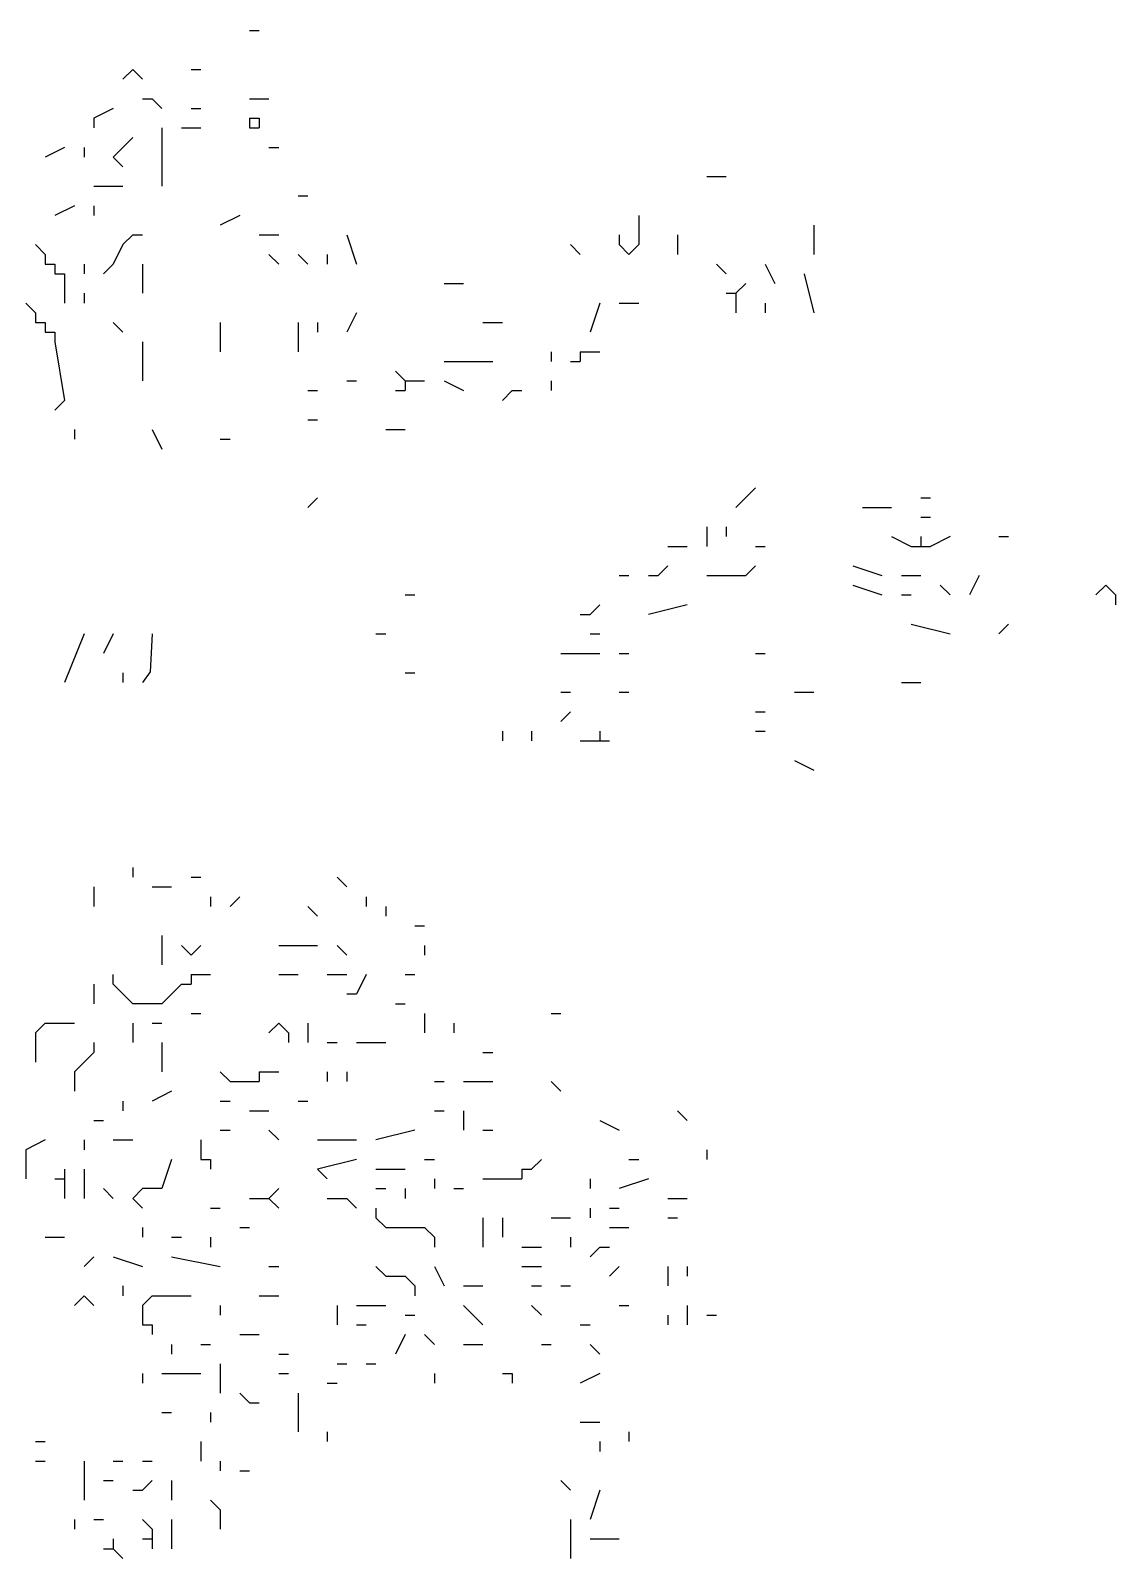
# Model space of a CAD drawing. Header units: inches. Extents: x 0 to 7.16, y 0 to 9.76.
# Drawn here: x 5.745 to 6.86, y 2.91 to 4.48 of the extents above; entities that cross this region are included whole.
import ezdxf

# ---------------------------------------------------------------- set-up
doc = ezdxf.new("R2010")
doc.units = ezdxf.units.IN
doc.header["$MEASUREMENT"] = 0

# ---------------------------------------------------------------- blocks, each defined once
blk = doc.blocks.new('drevoo')
at = {"linetype": 'Continuous'}
for points in [[(187.1202, -563.1301), (187.1302, -563.1301)], [(186.9902, -563.1801), (187.0002, -563.1701), (187.0102, -563.1801)], [(187.0602, -563.1701), (187.0702, -563.1701)], [(187.0102, -563.2001), (187.0202, -563.2001)], [(187.0202, -563.2001), (187.0302, -563.2101)], [(187.1202, -563.2001), (187.1402, -563.2001)], [(186.9802, -563.2101), (186.9602, -563.2201), (186.9602, -563.2301)], [(187.0602, -563.2101), (187.0702, -563.2101)], [(187.1202, -563.2201), (187.1202, -563.2301)], [(187.1202, -563.2201), (187.1302, -563.2201)], [(187.1302, -563.2201), (187.1302, -563.2301)], [(187.0302, -563.2301), (187.0302, -563.2901)], [(187.0502, -563.2301), (187.0702, -563.2301)], [(187.1202, -563.2301), (187.1302, -563.2301)], [(186.9302, -563.2501), (186.9102, -563.2601)], [(186.9502, -563.2501), (186.9502, -563.2601)], [(186.9902, -563.2501), (186.9802, -563.2601)], [(187.0002, -563.2401), (186.9902, -563.2501)], [(187.1402, -563.2501), (187.1502, -563.2501)], [(186.9802, -563.2601), (186.9902, -563.2701)], [(187.5902, -563.2801), (187.6102, -563.2801)], [(186.9602, -563.2901), (186.9902, -563.2901)], [(187.1702, -563.3001), (187.1802, -563.3001)], [(186.9402, -563.3101), (186.9202, -563.3201)], [(186.9602, -563.3101), (186.9602, -563.3201)], [(187.1102, -563.3201), (187.0902, -563.3301)], [(187.5202, -563.3201), (187.5202, -563.3501)], [(187.7002, -563.3301), (187.7002, -563.3601)], [(187.0002, -563.3401), (186.9902, -563.3501)], [(187.0002, -563.3401), (187.0102, -563.3401)], [(187.1302, -563.3401), (187.1502, -563.3401)], [(187.2202, -563.3401), (187.2302, -563.3701)], [(187.5002, -563.3401), (187.5002, -563.3501)], [(187.5602, -563.3401), (187.5602, -563.3601)], [(186.9002, -563.3501), (186.9102, -563.3601)], [(186.9102, -563.3601), (186.9102, -563.3701)], [(186.9902, -563.3501), (186.9802, -563.3701)], [(187.1402, -563.3601), (187.1502, -563.3701)], [(187.1702, -563.3601), (187.1802, -563.3701)], [(187.2002, -563.3601), (187.2002, -563.3701)], [(187.4502, -563.3501), (187.4602, -563.3601)], [(187.5002, -563.3501), (187.5102, -563.3601)], [(187.5202, -563.3501), (187.5102, -563.3601)], [(186.9102, -563.3701), (186.9202, -563.3701)], [(186.9202, -563.3701), (186.9202, -563.3801)], [(186.9502, -563.3701), (186.9502, -563.3801)], [(186.9802, -563.3701), (186.9702, -563.3801)], [(187.0102, -563.3701), (187.0102, -563.4001)], [(187.6002, -563.3701), (187.6102, -563.3801)], [(187.6502, -563.3701), (187.6602, -563.3901)], [(186.9202, -563.3801), (186.9302, -563.3801)], [(186.9302, -563.3801), (186.9302, -563.3901)], [(186.9302, -563.3901), (186.9302, -563.4101)], [(187.3202, -563.3901), (187.3402, -563.3901)], [(187.6302, -563.3901), (187.6202, -563.4001)], [(187.6902, -563.3801), (187.7002, -563.4201)], [(186.8902, -563.4101), (186.9002, -563.4201)], [(186.9502, -563.4001), (186.9502, -563.4101)], [(187.4802, -563.4101), (187.4702, -563.4401)], [(187.5002, -563.4101), (187.5202, -563.4101)], [(187.6102, -563.4001), (187.6202, -563.4001)], [(187.6202, -563.4001), (187.6202, -563.4101)], [(187.6202, -563.4101), (187.6202, -563.4201)], [(187.6502, -563.4101), (187.6502, -563.4201)], [(186.9002, -563.4201), (186.9002, -563.4301)], [(187.2302, -563.4201), (187.2202, -563.4401)], [(186.9002, -563.4301), (186.9102, -563.4301)], [(186.9102, -563.4301), (186.9102, -563.4401)], [(186.9102, -563.4401), (186.9202, -563.4401)], [(186.9202, -563.4401), (186.9202, -563.4501)], [(186.9802, -563.4301), (186.9902, -563.4401)], [(187.0902, -563.4301), (187.0902, -563.4601)], [(187.1702, -563.4301), (187.1702, -563.4601)], [(187.1902, -563.4301), (187.1902, -563.4401)], [(187.3602, -563.4301), (187.3802, -563.4301)], [(186.9202, -563.4501), (186.9302, -563.5101)], [(187.0102, -563.4501), (187.0102, -563.4901)], [(187.3202, -563.4701), (187.3702, -563.4701)], [(187.4302, -563.4601), (187.4302, -563.4701)], [(187.4502, -563.4701), (187.4602, -563.4701)], [(187.4602, -563.4601), (187.4602, -563.4701)], [(187.4602, -563.4601), (187.4702, -563.4601)], [(187.4702, -563.4601), (187.4802, -563.4601)], [(187.2702, -563.4801), (187.2802, -563.4901)], [(187.1802, -563.5001), (187.1902, -563.5001)], [(187.2202, -563.4901), (187.2302, -563.4901)], [(187.2702, -563.5001), (187.2802, -563.5001)], [(187.2802, -563.4901), (187.2802, -563.5001)], [(187.2802, -563.4901), (187.2902, -563.4901)], [(187.2902, -563.4901), (187.3002, -563.4901)], [(187.3202, -563.4901), (187.3402, -563.5001)], [(187.3902, -563.5001), (187.3802, -563.5101)], [(187.3902, -563.5001), (187.4002, -563.5001)], [(187.4302, -563.4901), (187.4302, -563.5001)], [(186.9302, -563.5101), (186.9202, -563.5201)], [(187.1802, -563.5301), (187.1902, -563.5301)], [(186.9402, -563.5401), (186.9402, -563.5501)], [(187.0202, -563.5401), (187.0302, -563.5601)], [(187.0902, -563.5501), (187.1002, -563.5501)], [(187.2602, -563.5401), (187.2802, -563.5401)], [(187.1902, -563.6101), (187.1802, -563.6201)], [(187.6402, -563.6001), (187.6202, -563.6201)], [(187.8102, -563.6101), (187.8202, -563.6101)], [(187.7502, -563.6201), (187.7802, -563.6201)], [(187.5902, -563.6401), (187.5902, -563.6601)], [(187.6102, -563.6401), (187.6102, -563.6501)], [(187.8102, -563.6301), (187.8202, -563.6301)], [(187.5502, -563.6601), (187.5702, -563.6601)], [(187.6402, -563.6601), (187.6502, -563.6601)], [(187.7802, -563.6501), (187.8002, -563.6601)], [(187.8002, -563.6601), (187.8102, -563.6601)], [(187.8102, -563.6501), (187.8102, -563.6601)], [(187.8102, -563.6601), (187.8202, -563.6601)], [(187.8402, -563.6501), (187.8202, -563.6601)], [(187.8902, -563.6501), (187.9002, -563.6501)], [(187.5002, -563.6901), (187.5102, -563.6901)], [(187.5302, -563.6901), (187.5402, -563.6901)], [(187.5502, -563.6801), (187.5402, -563.6901)], [(187.5902, -563.6901), (187.6302, -563.6901)], [(187.6402, -563.6801), (187.6302, -563.6901)], [(187.7402, -563.6801), (187.7702, -563.6901)], [(187.7902, -563.6901), (187.8102, -563.6901)], [(187.8702, -563.6901), (187.8602, -563.7101)], [(187.7402, -563.7001), (187.7702, -563.7101)], [(187.8302, -563.7001), (187.8402, -563.7101)], [(187.9902, -563.7101), (188.0002, -563.7001), (188.0102, -563.7101), (188.0102, -563.7201)], [(187.2802, -563.7101), (187.2902, -563.7101)], [(187.4802, -563.7201), (187.4702, -563.7301)], [(187.5702, -563.7201), (187.5302, -563.7301)], [(187.7902, -563.7101), (187.8002, -563.7101)], [(187.4602, -563.7301), (187.4702, -563.7301)], [(186.9502, -563.7501), (186.9302, -563.8001)], [(186.9802, -563.7501), (186.9702, -563.7701)], [(187.0202, -563.7501), (187.0182, -563.7891), (187.0102, -563.8001)], [(187.2502, -563.7501), (187.2602, -563.7501)], [(187.4702, -563.7501), (187.4802, -563.7501)], [(187.8002, -563.7401), (187.8402, -563.7501)], [(187.9002, -563.7401), (187.8902, -563.7501)], [(187.4402, -563.7701), (187.4802, -563.7701)], [(187.5002, -563.7701), (187.5102, -563.7701)], [(187.6402, -563.7701), (187.6502, -563.7701)], [(186.9902, -563.7901), (186.9902, -563.8001)], [(187.2802, -563.7901), (187.2902, -563.7901)], [(187.7902, -563.8001), (187.8102, -563.8001)], [(187.4402, -563.8101), (187.4502, -563.8101)], [(187.5002, -563.8101), (187.5102, -563.8101)], [(187.6802, -563.8101), (187.7002, -563.8101)], [(187.4502, -563.8301), (187.4402, -563.8401)], [(187.6402, -563.8301), (187.6502, -563.8301)], [(187.3802, -563.8501), (187.3802, -563.8601)], [(187.4102, -563.8501), (187.4102, -563.8601)], [(187.4602, -563.8601), (187.4702, -563.8601)], [(187.4702, -563.8601), (187.4802, -563.8601)], [(187.4802, -563.8501), (187.4802, -563.8601)], [(187.4802, -563.8601), (187.4902, -563.8601)], [(187.6402, -563.8501), (187.6502, -563.8501)], [(187.6802, -563.8801), (187.7002, -563.8901)], [(187.0002, -563.9901), (187.0002, -564.0001)], [(187.0602, -564.0001), (187.0702, -564.0001)], [(187.2102, -564.0001), (187.2202, -564.0101)], [(186.9602, -564.0101), (186.9602, -564.0301)], [(187.0202, -564.0101), (187.0402, -564.0101)], [(187.0802, -564.0201), (187.0802, -564.0301)], [(187.1102, -564.0201), (187.1002, -564.0301)], [(187.2402, -564.0201), (187.2402, -564.0301)], [(187.1802, -564.0301), (187.1902, -564.0401)], [(187.2602, -564.0301), (187.2602, -564.0401)], [(187.2902, -564.0501), (187.3002, -564.0501)], [(187.0302, -564.0601), (187.0302, -564.0901)], [(187.0502, -564.0701), (187.0602, -564.0801)], [(187.0702, -564.0701), (187.0602, -564.0801)], [(187.1502, -564.0701), (187.1902, -564.0701)], [(187.2102, -564.0701), (187.2202, -564.0801)], [(187.3002, -564.0701), (187.3002, -564.0801)], [(187.0502, -564.1101), (187.0302, -564.1301), (187.0002, -564.1301), (186.9802, -564.1101), (186.9802, -564.1001)], [(187.0602, -564.1001), (187.0602, -564.1101)], [(187.0602, -564.1001), (187.0702, -564.1001)], [(187.0702, -564.1001), (187.0802, -564.1001)], [(187.1502, -564.1001), (187.1702, -564.1001)], [(187.2002, -564.1001), (187.2202, -564.1001)], [(187.2402, -564.1001), (187.2302, -564.1201), (187.2202, -564.1201)], [(187.2802, -564.1001), (187.2902, -564.1001)], [(186.9602, -564.1101), (186.9602, -564.1301)], [(187.0502, -564.1101), (187.0602, -564.1101)], [(187.2702, -564.1301), (187.2802, -564.1301)], [(187.0602, -564.1401), (187.0702, -564.1401)], [(187.3002, -564.1401), (187.3002, -564.1601)], [(187.4302, -564.1401), (187.4402, -564.1401)], [(186.9102, -564.1501), (186.9002, -564.1601)], [(186.9002, -564.1601), (186.9002, -564.1901)], [(186.9102, -564.1501), (186.9402, -564.1501)], [(187.0002, -564.1501), (187.0002, -564.1701)], [(187.0202, -564.1501), (187.0302, -564.1501)], [(187.1502, -564.1501), (187.1402, -564.1601)], [(187.1502, -564.1501), (187.1602, -564.1601)], [(187.1602, -564.1601), (187.1602, -564.1701)], [(187.1802, -564.1501), (187.1802, -564.1701)], [(187.3302, -564.1501), (187.3302, -564.1601)], [(186.9602, -564.1701), (186.9602, -564.1801)], [(187.0302, -564.1701), (187.0302, -564.2001)], [(187.2002, -564.1701), (187.2102, -564.1701)], [(187.2302, -564.1701), (187.2602, -564.1701)], [(186.9502, -564.1901), (186.9402, -564.2001)], [(186.9602, -564.1801), (186.9502, -564.1901)], [(187.3602, -564.1801), (187.3702, -564.1801)], [(186.9402, -564.2001), (186.9402, -564.2201)], [(187.0902, -564.2001), (187.1002, -564.2101)], [(187.1002, -564.2101), (187.1202, -564.2101)], [(187.1202, -564.2101), (187.1302, -564.2101)], [(187.1302, -564.2001), (187.1302, -564.2101)], [(187.1302, -564.2001), (187.1402, -564.2001)], [(187.1402, -564.2001), (187.1502, -564.2001)], [(187.2002, -564.2001), (187.2002, -564.2101)], [(187.2202, -564.2001), (187.2202, -564.2101)], [(187.3102, -564.2101), (187.3202, -564.2101)], [(187.3402, -564.2101), (187.3702, -564.2101)], [(187.4302, -564.2101), (187.4402, -564.2201)], [(187.0402, -564.2201), (187.0202, -564.2301)], [(186.9902, -564.2301), (186.9902, -564.2401)], [(187.0902, -564.2301), (187.1002, -564.2301)], [(187.1202, -564.2401), (187.1402, -564.2401)], [(187.1702, -564.2301), (187.1802, -564.2301)], [(187.3102, -564.2401), (187.3202, -564.2401)], [(187.3402, -564.2401), (187.3402, -564.2601)], [(187.5602, -564.2401), (187.5702, -564.2501)], [(186.9602, -564.2501), (186.9702, -564.2501)], [(187.4802, -564.2501), (187.5002, -564.2601)], [(186.9102, -564.2701), (186.8902, -564.2801), (186.8902, -564.3101)], [(186.9502, -564.2701), (186.9502, -564.2801)], [(186.9802, -564.2701), (187.0002, -564.2701)], [(187.0702, -564.2701), (187.0702, -564.2801)], [(187.0902, -564.2601), (187.1002, -564.2601)], [(187.1402, -564.2601), (187.1502, -564.2701)], [(187.1902, -564.2701), (187.2302, -564.2701)], [(187.2902, -564.2601), (187.2502, -564.2701)], [(187.3602, -564.2601), (187.3702, -564.2601)], [(187.0702, -564.2801), (187.0702, -564.2901)], [(187.5902, -564.2801), (187.5902, -564.2901)], [(186.9302, -564.3001), (186.9302, -564.3101)], [(186.9502, -564.3001), (186.9502, -564.3301)], [(187.0402, -564.2901), (187.0302, -564.3201), (187.0102, -564.3201)], [(187.0702, -564.2901), (187.0802, -564.2901)], [(187.0802, -564.2901), (187.0802, -564.3001)], [(187.2302, -564.2901), (187.1902, -564.3001), (187.2002, -564.3101)], [(187.2502, -564.3001), (187.2802, -564.3001)], [(187.3002, -564.2901), (187.3102, -564.2901)], [(187.4002, -564.3001), (187.4002, -564.3101)], [(187.4002, -564.3001), (187.4102, -564.3001)], [(187.4202, -564.2901), (187.4102, -564.3001)], [(187.5102, -564.2901), (187.5202, -564.2901)], [(186.9202, -564.3101), (186.9302, -564.3101)], [(186.9302, -564.3101), (186.9302, -564.3201)], [(186.9302, -564.3201), (186.9302, -564.3301)], [(186.9702, -564.3201), (186.9802, -564.3301)], [(187.0102, -564.3201), (187.0002, -564.3301)], [(187.1502, -564.3201), (187.1402, -564.3301)], [(187.2502, -564.3201), (187.2602, -564.3201)], [(187.2802, -564.3201), (187.2802, -564.3301)], [(187.3102, -564.3101), (187.3102, -564.3201)], [(187.3302, -564.3201), (187.3402, -564.3201)], [(187.3602, -564.3101), (187.3902, -564.3101)], [(187.3902, -564.3101), (187.4002, -564.3101)], [(187.4702, -564.3101), (187.4702, -564.3201)], [(187.5302, -564.3101), (187.5002, -564.3201)], [(187.0002, -564.3301), (187.0102, -564.3401)], [(187.1202, -564.3301), (187.1402, -564.3301)], [(187.1402, -564.3301), (187.1502, -564.3401)], [(187.2002, -564.3301), (187.2202, -564.3301)], [(187.2202, -564.3301), (187.2302, -564.3401)], [(187.5502, -564.3301), (187.5702, -564.3301)], [(187.0802, -564.3401), (187.0902, -564.3401)], [(187.2502, -564.3401), (187.2502, -564.3501)], [(187.2502, -564.3501), (187.2602, -564.3601)], [(187.3602, -564.3501), (187.3602, -564.3801)], [(187.3802, -564.3501), (187.3802, -564.3701)], [(187.4302, -564.3501), (187.4502, -564.3501)], [(187.4702, -564.3401), (187.4702, -564.3501)], [(187.4902, -564.3401), (187.5002, -564.3401)], [(187.5502, -564.3501), (187.5602, -564.3501)], [(187.0102, -564.3601), (187.0102, -564.3701)], [(187.1102, -564.3601), (187.1202, -564.3601)], [(187.2602, -564.3601), (187.3002, -564.3601)], [(187.3002, -564.3601), (187.3102, -564.3701)], [(187.4902, -564.3601), (187.5102, -564.3601)], [(186.9102, -564.3701), (186.9302, -564.3701)], [(187.0402, -564.3701), (187.0502, -564.3701)], [(187.0802, -564.3701), (187.0802, -564.3801)], [(187.3102, -564.3701), (187.3102, -564.3801)], [(187.4002, -564.3801), (187.4202, -564.3801)], [(187.4502, -564.3701), (187.4502, -564.3801)], [(187.4802, -564.3801), (187.4702, -564.3901)], [(187.4802, -564.3801), (187.4902, -564.3801)], [(186.9602, -564.3901), (186.9502, -564.4001)], [(186.9802, -564.3901), (187.0102, -564.4001)], [(187.0402, -564.3901), (187.0902, -564.4001)], [(187.1402, -564.4001), (187.1502, -564.4001)], [(187.2502, -564.4001), (187.2602, -564.4101)], [(187.2602, -564.4101), (187.2802, -564.4101)], [(187.2802, -564.4101), (187.2902, -564.4201)], [(187.3102, -564.4001), (187.3202, -564.4201)], [(187.4002, -564.4001), (187.4202, -564.4001)], [(187.5002, -564.4001), (187.4902, -564.4101)], [(187.5502, -564.4001), (187.5502, -564.4201)], [(187.5702, -564.4001), (187.5702, -564.4101)], [(186.9502, -564.4301), (186.9402, -564.4401)], [(186.9502, -564.4301), (186.9602, -564.4401)], [(186.9902, -564.4201), (186.9902, -564.4301)], [(187.0202, -564.4301), (187.0102, -564.4401)], [(187.0202, -564.4301), (187.0602, -564.4301)], [(187.1302, -564.4301), (187.1502, -564.4301)], [(187.2902, -564.4201), (187.2902, -564.4301)], [(187.3402, -564.4201), (187.3602, -564.4201)], [(187.4102, -564.4201), (187.4202, -564.4201)], [(187.4402, -564.4201), (187.4502, -564.4201)], [(187.0102, -564.4401), (187.0102, -564.4501)], [(187.0902, -564.4401), (187.0902, -564.4501)], [(187.2102, -564.4401), (187.2102, -564.4601)], [(187.2302, -564.4401), (187.2602, -564.4401)], [(187.3402, -564.4401), (187.3502, -564.4501)], [(187.4102, -564.4401), (187.4202, -564.4501)], [(187.5002, -564.4401), (187.5102, -564.4401)], [(187.5702, -564.4401), (187.5702, -564.4601)], [(187.0102, -564.4501), (187.0102, -564.4601)], [(187.0102, -564.4601), (187.0202, -564.4601)], [(187.0202, -564.4601), (187.0202, -564.4701)], [(187.2302, -564.4601), (187.2402, -564.4601)], [(187.2802, -564.4501), (187.2902, -564.4501)], [(187.3502, -564.4501), (187.3602, -564.4601)], [(187.4602, -564.4601), (187.4702, -564.4601)], [(187.5502, -564.4501), (187.5502, -564.4601)], [(187.5902, -564.4501), (187.6002, -564.4501)], [(187.1102, -564.4701), (187.1302, -564.4701)], [(187.2802, -564.4701), (187.2702, -564.4901)], [(187.3002, -564.4701), (187.3102, -564.4801)], [(187.0402, -564.4801), (187.0402, -564.4901)], [(187.0702, -564.4801), (187.0802, -564.4801)], [(187.1502, -564.4901), (187.1602, -564.4901)], [(187.3402, -564.4801), (187.3602, -564.4801)], [(187.4202, -564.4801), (187.4302, -564.4801)], [(187.4702, -564.4801), (187.4802, -564.4901)], [(187.0902, -564.5001), (187.0902, -564.5301)], [(187.2102, -564.5001), (187.2202, -564.5001)], [(187.2402, -564.5001), (187.2502, -564.5001)], [(187.0102, -564.5101), (187.0102, -564.5201)], [(187.0302, -564.5101), (187.0702, -564.5101)], [(187.1502, -564.5101), (187.1602, -564.5101)], [(187.2002, -564.5201), (187.2102, -564.5201)], [(187.3102, -564.5101), (187.3102, -564.5201)], [(187.3802, -564.5101), (187.3902, -564.5101)], [(187.3902, -564.5101), (187.3902, -564.5201)], [(187.4802, -564.5101), (187.4602, -564.5201)], [(187.1102, -564.5301), (187.1202, -564.5401)], [(187.1202, -564.5401), (187.1302, -564.5401)], [(187.1702, -564.5301), (187.1702, -564.5701)], [(187.0302, -564.5501), (187.0402, -564.5501)], [(187.0802, -564.5501), (187.0802, -564.5601)], [(187.2002, -564.5701), (187.2002, -564.5801)], [(187.4602, -564.5601), (187.4802, -564.5601)], [(187.5102, -564.5701), (187.5102, -564.5801)], [(186.9002, -564.5801), (186.9102, -564.5801)], [(187.0702, -564.5801), (187.0702, -564.6001)], [(187.4802, -564.5801), (187.4802, -564.5901)], [(186.9002, -564.6001), (186.9102, -564.6001)], [(186.9502, -564.6001), (186.9502, -564.6401)], [(186.9802, -564.6001), (186.9902, -564.6001)], [(187.0102, -564.6001), (187.0202, -564.6001)], [(187.0902, -564.6001), (187.0902, -564.6101)], [(187.1102, -564.6101), (187.1202, -564.6101)], [(186.9702, -564.6201), (186.9802, -564.6201)], [(187.0002, -564.6301), (187.0102, -564.6301)], [(187.0202, -564.6201), (187.0102, -564.6301)], [(187.0402, -564.6201), (187.0402, -564.6401)], [(187.4402, -564.6201), (187.4502, -564.6301)], [(187.4802, -564.6301), (187.4702, -564.6601)], [(187.0802, -564.6401), (187.0902, -564.6501)], [(187.0902, -564.6501), (187.0902, -564.6701)], [(186.9402, -564.6601), (186.9402, -564.6701)], [(186.9602, -564.6601), (186.9702, -564.6601)], [(187.0102, -564.6601), (187.0202, -564.6701)], [(187.0402, -564.6601), (187.0402, -564.6901)], [(187.4502, -564.6601), (187.4502, -564.7001)], [(186.9802, -564.6801), (186.9802, -564.6901)], [(187.0102, -564.6801), (187.0202, -564.6801)], [(187.0202, -564.6701), (187.0202, -564.6801)], [(187.0202, -564.6801), (187.0202, -564.6901)], [(187.4702, -564.6801), (187.5002, -564.6801)], [(186.9702, -564.6901), (186.9802, -564.6901)], [(186.9802, -564.6901), (186.9902, -564.7001)]]:
    blk.add_lwpolyline(points, dxfattribs=at)
blk = doc.blocks.new('A$C347C32FF')
at = {"color": 1, "linetype": 'Continuous'}
blk.add_blockref('drevoo', (-181.1502, 567.6101), dxfattribs=at)

msp = doc.modelspace()

# ---------------------------------------------------------------- block references
msp.add_blockref('A$C347C32FF', (0, 0))

doc.saveas('drawing.dxf')
